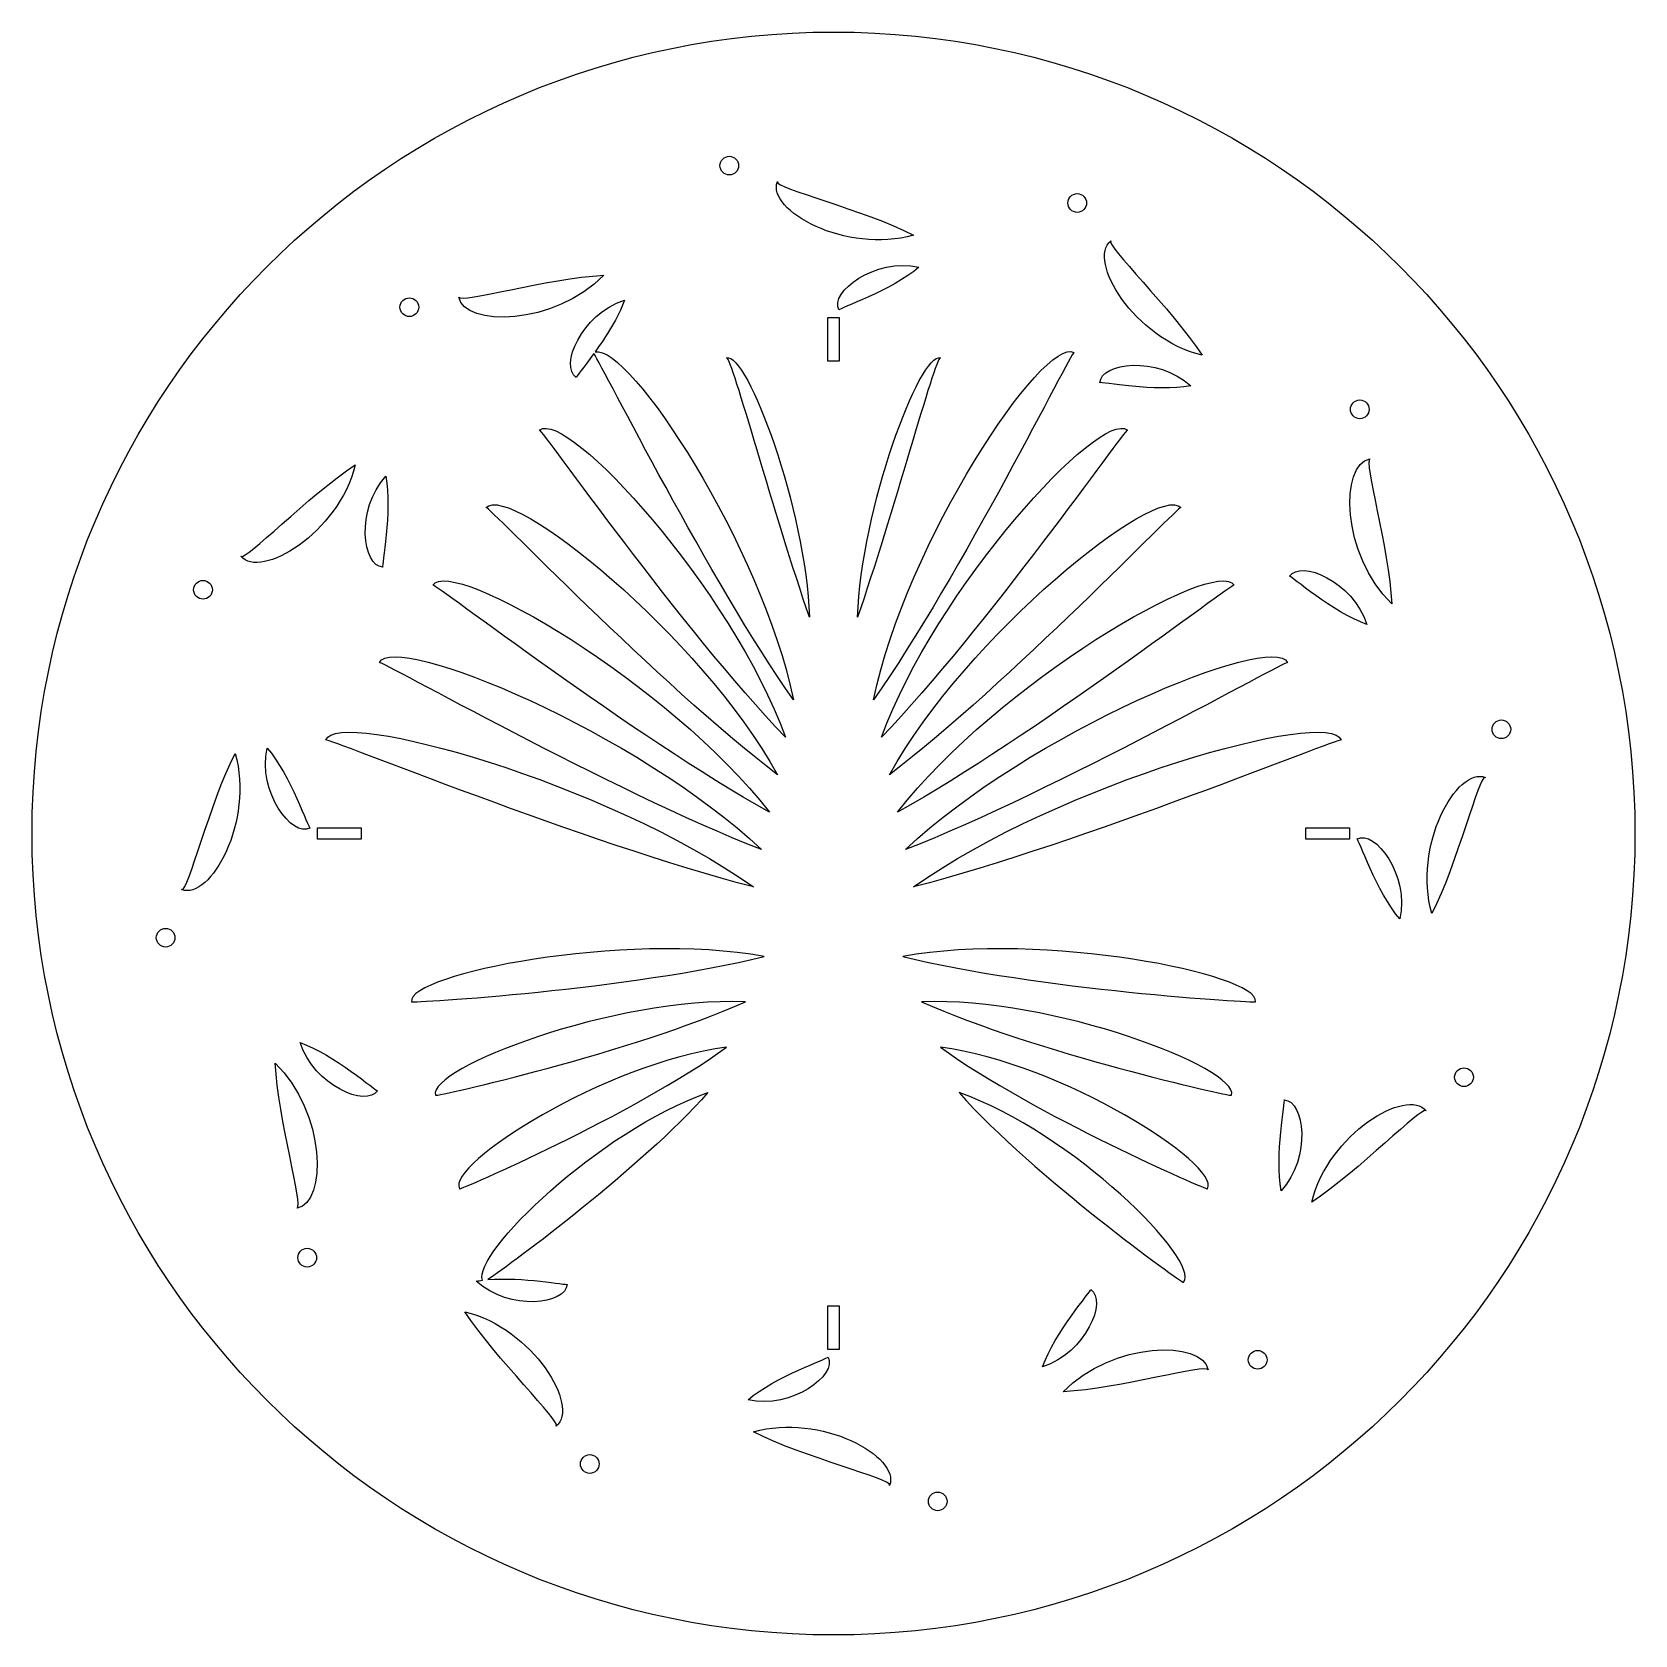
# Model space of a CAD drawing. Header units: millimetres. Extents: x -300 to 300, y -300 to 300.
import ezdxf

# ---------------------------------------------------------------- set-up
doc = ezdxf.new("R2010")
doc.units = ezdxf.units.MM

msp = doc.modelspace()

# ---------------------------------------------------------------- linework, layer by layer
for p, q in [((-2.15, 193.15), (2.15, 193.15)), ((-2.15, 176.85), (-2.15, 193.15)), ((2.15, 193.15), (2.15, 176.85)), ((2.15, 176.85), (-2.15, 176.85)), ((-193.15, -2.15), (-193.15, 2.15)), ((-193.15, 2.15), (-176.85, 2.15)), ((-176.85, 2.15), (-176.85, -2.15)), ((176.85, -2.15), (176.85, 2.15)), ((176.85, 2.15), (193.15, 2.15)), ((193.15, 2.15), (193.15, -2.15)), ((-176.85, -2.15), (-193.15, -2.15)), ((193.15, -2.15), (176.85, -2.15)), ((-2.15, -176.85), (2.15, -176.85)), ((-2.15, -193.15), (-2.15, -176.85)), ((2.15, -176.85), (2.15, -193.15)), ((2.15, -193.15), (-2.15, -193.15))]:
    msp.add_line(p, q)
for centre, radius in [((0, 0), 300), ((-39, 250), 3.5), ((91.23, 236.01), 3.5), ((-158.77, 197.01), 3.5), ((197.01, 158.77), 3.5), ((-236.01, 91.23), 3.5), ((250, 39), 3.5), ((-250, -39), 3.5), ((236.01, -91.23), 3.5), ((-197.01, -158.77), 3.5), ((158.77, -197.01), 3.5), ((-91.23, -236.01), 3.5), ((39, -250), 3.5)]:
    msp.add_circle(centre, radius)
for points in [[(30, 224), (4.78, 216.7), (-25.2, 233.29), (-21, 244)], [(-21, 244), (-21.91, 241.67), (11.35, 233.46), (30, 224)], [(137.98, 178.99), (112.49, 185.28), (94.82, 214.64), (103.81, 221.81)], [(103.81, 221.81), (101.86, 220.25), (126.56, 196.51), (137.98, 178.99)], [(2, 196), (-1.53, 202.62), (15.42, 215.63), (32, 212)], [(32, 212), (22.01, 203.27), (1.76, 196.44), (2, 196)], [(-140.19, 200.81), (-139.81, 198.34), (-106.9, 207.86), (-86.02, 208.99)], [(-86.02, 208.99), (-104.21, 190.06), (-138.47, 189.44), (-140.19, 200.81)], [(-96.27, 170.74), (-102.63, 174.71), (-94.46, 194.45), (-78.29, 199.6)], [(-78.29, 199.6), (-80.46, 193.22), (-85.18, 185.95), (-89.23, 180.3)], [(15, 50), (27.04, 108.89), (78.74, 186.5), (90, 180)], [(-89.23, 180.3), (-76.57, 183.22), (-26.79, 107.65), (-15, 50)], [(-40, 178), (-32.38, 180.44), (-10.3, 121.21), (-9, 81)], [(9, 81), (10.3, 121.21), (32.38, 180.44), (40, 178)], [(90, 180), (89.13, 180.5), (47.83, 96.9), (15, 50)], [(-89.7, 179.65), (-93.42, 174.51), (-96.47, 170.87), (-96.27, 170.74)], [(-15, 50), (-46.5, 95), (-85.79, 173.77), (-89.7, 179.65)], [(-9, 81), (-21.73, 117.56), (-38.09, 178.61), (-40, 178)], [(40, 178), (38.09, 178.61), (21.73, 117.56), (9, 81)], [(99.73, 168.74), (99.98, 176.24), (121.17, 179.03), (133.71, 167.6)], [(133.71, 167.6), (120.7, 165.03), (99.75, 169.24), (99.73, 168.74)], [(-110, 151), (-99.85, 159.12), (-38.12, 91.57), (-18, 36)], [(18, 36), (38.12, 91.57), (99.85, 159.12), (110, 151)], [(-18, 36), (-56.86, 76.58), (-109.22, 151.62), (-110, 151)], [(110, 151), (109.22, 151.62), (56.86, 76.58), (18, 36)], [(208.99, 86.02), (190.06, 104.21), (189.44, 138.47), (200.81, 140.19)], [(200.81, 140.19), (198.34, 139.81), (207.86, 106.9), (208.99, 86.02)], [(-221.81, 103.81), (-220.25, 101.86), (-196.51, 126.56), (-178.99, 137.98)], [(-178.99, 137.98), (-185.28, 112.49), (-214.64, 94.82), (-221.81, 103.81)], [(-168.74, 99.73), (-176.24, 99.98), (-179.03, 121.17), (-167.6, 133.71)], [(-167.6, 133.71), (-165.03, 120.7), (-169.24, 99.75), (-168.74, 99.73)], [(-130, 122), (-121.21, 131.58), (-49.58, 74), (-21, 22)], [(21, 22), (49.58, 74), (121.21, 131.58), (130, 122)], [(-21, 22), (-65.8, 56.32), (-129.32, 122.74), (-130, 122)], [(130, 122), (129.32, 122.74), (65.8, 56.32), (21, 22)], [(-150, 93), (-142.73, 103.78), (-61.25, 56.05), (-24, 8)], [(24, 8), (61.25, 56.05), (142.73, 103.78), (150, 93)], [(170.74, 96.27), (174.71, 102.63), (194.45, 94.46), (199.6, 78.29)], [(199.6, 78.29), (187.05, 82.57), (171.01, 96.69), (170.74, 96.27)], [(-24, 8), (-74.68, 36.15), (-149.44, 93.83), (-150, 93)], [(150, 93), (149.44, 93.83), (74.68, 36.15), (24, 8)], [(-170, 64), (-164.28, 75.68), (-72.99, 37.67), (-27, -6)], [(27, -6), (72.99, 37.67), (164.28, 75.68), (170, 64)], [(-27, -6), (-83.54, 16.11), (-169.56, 64.9), (-170, 64)], [(170, 64), (169.56, 64.9), (83.54, 16.11), (27, -6)], [(-190, 35), (-185.77, 47.29), (-84.62, 18.87), (-30, -20)], [(30, -20), (84.62, 18.87), (185.77, 47.29), (190, 35)], [(-244, -21), (-241.67, -21.91), (-233.46, 11.35), (-224, 30)], [(-224, 30), (-216.7, 4.78), (-233.29, -25.2), (-244, -21)], [(-196, 2), (-202.62, -1.53), (-215.63, 15.42), (-212, 32)], [(-212, 32), (-203.27, 22.01), (-196.44, 1.76), (-196, 2)], [(-30, -20), (-92.43, -3.83), (-189.67, 35.95), (-190, 35)], [(190, 35), (189.67, 35.95), (92.43, -3.83), (30, -20)], [(224, -30), (216.7, -4.78), (233.29, 25.2), (244, 21)], [(244, 21), (241.67, 21.91), (233.46, -11.35), (224, -30)], [(196, -2), (202.62, 1.53), (215.63, -15.42), (212, -32)], [(212, -32), (203.27, -22.01), (196.44, -1.76), (196, -2)], [(-170.74, -96.27), (-174.71, -102.63), (-194.45, -94.46), (-199.6, -78.29)], [(-199.6, -78.29), (-187.05, -82.57), (-171.01, -96.69), (-170.74, -96.27)], [(-200.81, -140.19), (-198.34, -139.81), (-207.86, -106.9), (-208.99, -86.02)], [(-208.99, -86.02), (-190.06, -104.21), (-189.44, -138.47), (-200.81, -140.19)], [(178.99, -137.98), (185.28, -112.49), (214.64, -94.82), (221.81, -103.81)], [(-131.44, -167.23), (-135.04, -157.29), (-88.06, -111.34), (-47, -97)], [(-47, -97), (-72.3, -125.47), (-120.05, -160.66), (-129.39, -167)], [(167.6, -133.71), (165.03, -120.7), (169.24, -99.75), (168.74, -99.73)], [(168.74, -99.73), (176.24, -99.98), (179.03, -121.17), (167.6, -133.71)], [(221.81, -103.81), (220.25, -101.86), (196.51, -126.56), (178.99, -137.98)], [(-133.71, -167.6), (-132.98, -167.45), (-132.22, -167.33), (-131.44, -167.23)], [(-99.73, -168.74), (-99.98, -176.24), (-121.17, -179.03), (-133.71, -167.6)], [(-129.39, -167), (-116.54, -165.86), (-99.75, -169.19), (-99.73, -168.74)], [(96.27, -170.74), (102.63, -174.71), (94.46, -194.45), (78.29, -199.6)], [(78.29, -199.6), (82.57, -187.05), (96.69, -171.01), (96.27, -170.74)], [(-103.81, -221.81), (-101.86, -220.25), (-126.56, -196.51), (-137.98, -178.99)], [(-137.98, -178.99), (-112.49, -185.28), (-94.82, -214.64), (-103.81, -221.81)], [(86.02, -208.99), (104.21, -190.06), (138.47, -189.44), (140.19, -200.81)], [(-2, -196), (1.53, -202.62), (-15.42, -215.63), (-32, -212)], [(-32, -212), (-22.01, -203.27), (-1.76, -196.44), (-2, -196)], [(140.19, -200.81), (139.81, -198.34), (106.9, -207.86), (86.02, -208.99)], [(-30, -224), (-4.78, -216.7), (25.2, -233.29), (21, -244)], [(21, -244), (21.91, -241.67), (-11.35, -233.46), (-30, -224)]]:
    msp.add_open_spline(points, degree=3)
for points, knots in [([(-26, -46), (-75.39, -58.41), (-157.94, -63.5), (-158, -63), (-159.34, -52.59), (-78.2, -36.59), (-26, -46)], [0, 0, 0, 0, 1, 1, 1, 22, 22, 22, 22]), ([(26, -46), (78.2, -36.59), (159.34, -52.59), (158, -63), (157.94, -63.5), (75.39, -58.41), (26, -46)], [0, 0, 0, 0, 1, 1, 1, 1.047619, 1.047619, 1.047619, 1.047619]), ([(-33, -63), (-75.35, -82.04), (-148.86, -98.48), (-149, -98), (-152.03, -87.95), (-81.7, -60.98), (-33, -63)], [0, 0, 0, 0, 1, 1, 1, 22, 22, 22, 22]), ([(33, -63), (81.7, -60.98), (152.03, -87.95), (149, -98), (148.86, -98.48), (75.35, -82.04), (33, -63)], [0, 0, 0, 0, 1, 1, 1, 1.047619, 1.047619, 1.047619, 1.047619]), ([(-40, -80), (-75.19, -105.44), (-139.77, -133.44), (-140, -133), (-144.92, -123.72), (-85.49, -86), (-40, -80)], [0, 0, 0, 0, 1, 1, 1, 22, 22, 22, 22]), ([(40, -80), (85.49, -86), (144.92, -123.72), (140, -133), (139.77, -133.44), (75.19, -105.44), (40, -80)], [0, 0, 0, 0, 1, 1, 1, 1.047619, 1.047619, 1.047619, 1.047619]), ([(47, -97), (89.25, -111.76), (137.78, -159.98), (131, -168), (130.68, -168.38), (75.05, -128.56), (47, -97)], [0, 0, 0, 0, 1, 1, 1, 1.047619, 1.047619, 1.047619, 1.047619])]:
    msp.add_open_spline(points, degree=3, knots=knots)

doc.saveas('drawing.dxf')
